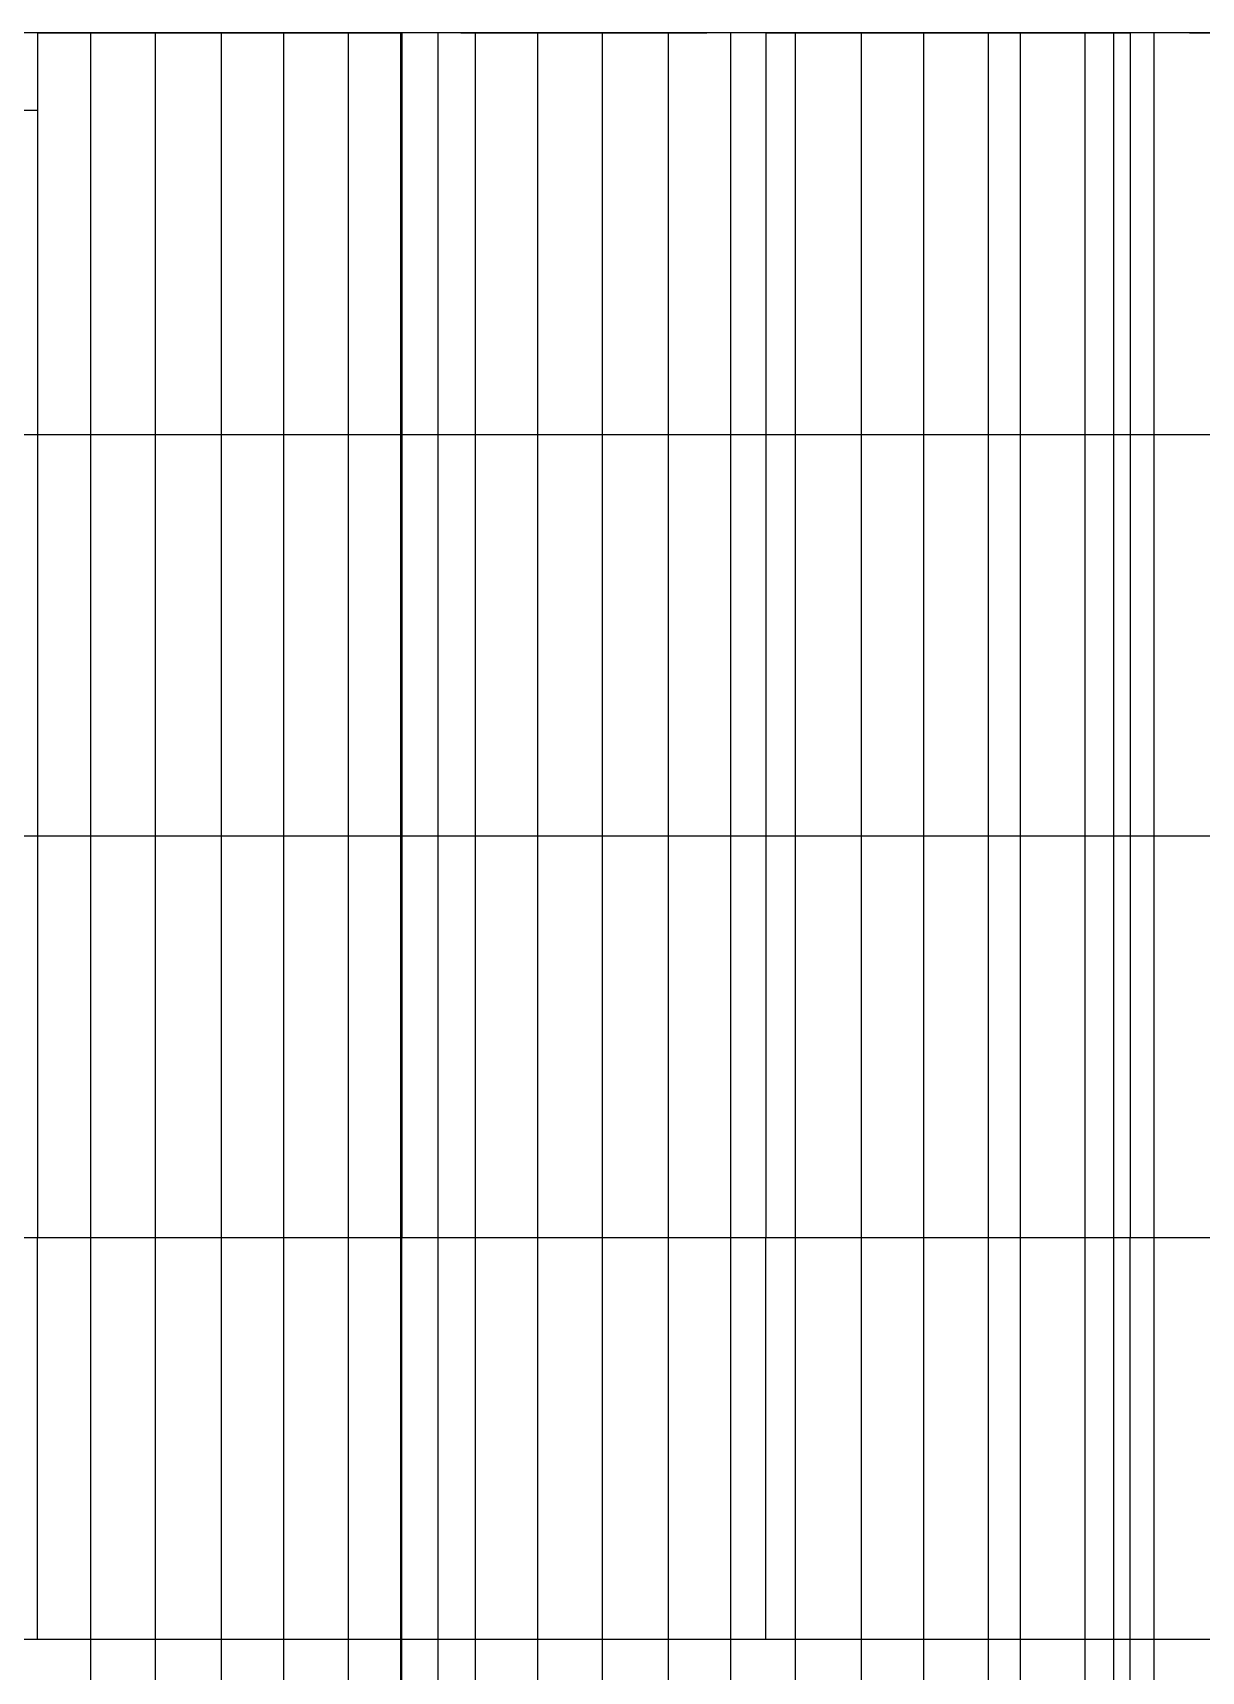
# Model space of a CAD drawing. Extents: x 0 to 304, y 106 to 158.
# Drawn here: x 75.67 to 94.44, y 131.28 to 157.6 of the extents above; entities that cross this region are included whole.
import ezdxf

# ---------------------------------------------------------------- set-up
doc = ezdxf.new("R2010")
doc.units = 0

msp = doc.modelspace()

# ---------------------------------------------------------------- linework, layer by layer
at = {"layer": 'main_merged'}
for p, q in [((82.55, 157.6, 4.8), (86.5, 157.6, 4.8)), ((82.55, 157.6, 9.6), (86.5, 157.6, 9.6)), ((82.55, 157.6, 14.4), (86.5, 157.6, 14.4)), ((94.25, 157.6, 4.8), (98.2, 157.6, 4.8)), ((94.25, 157.6, 9.6), (98.2, 157.6, 9.6)), ((94.25, 157.6, 14.4), (98.2, 157.6, 14.4)), ((76.65, 151.15, 4.8), (80.7, 151.15, 4.8)), ((76.65, 151.15, 9.6), (80.7, 151.15, 9.6)), ((76.65, 151.15, 14.4), (80.7, 151.15, 14.4)), ((88.35, 151.15, 4.8), (92.4, 151.15, 4.8)), ((88.35, 151.15, 9.6), (92.4, 151.15, 9.6)), ((88.35, 151.15, 14.4), (92.4, 151.15, 14.4)), ((76.65, 144.7, 4.8), (80.7, 144.7, 4.8)), ((76.65, 144.7, 9.6), (80.7, 144.7, 9.6)), ((76.65, 144.7, 14.4), (80.7, 144.7, 14.4)), ((88.35, 144.7, 4.8), (92.4, 144.7, 4.8)), ((88.35, 144.7, 9.6), (92.4, 144.7, 9.6)), ((88.35, 144.7, 14.4), (92.4, 144.7, 14.4)), ((76.65, 138.25, 4.8), (80.7, 138.25, 4.8)), ((76.65, 138.25, 9.6), (80.7, 138.25, 9.6)), ((76.65, 138.25, 14.4), (80.7, 138.25, 14.4)), ((88.35, 138.25, 4.8), (92.4, 138.25, 4.8)), ((88.35, 138.25, 9.6), (92.4, 138.25, 9.6)), ((88.35, 138.25, 14.4), (92.4, 138.25, 14.4)), ((76.65, 131.8, 4.8), (80.7, 131.8, 4.8)), ((76.65, 131.8, 9.6), (80.7, 131.8, 9.6)), ((76.65, 131.8, 14.4), (80.7, 131.8, 14.4)), ((88.35, 131.8, 4.8), (92.4, 131.8, 4.8)), ((88.35, 131.8, 9.6), (92.4, 131.8, 9.6)), ((88.35, 131.8, 14.4), (92.4, 131.8, 14.4))]:
    msp.add_line(p, q, dxfattribs=at)
at = {"layer": 'main_splited'}
for p, q in [((75.75, 157.6, 14.4), (81.6, 157.6, 14.4)), ((81.6, 157.6, 9.6), (75.75, 157.6, 9.6)), ((75.75, 157.6, 4.8), (81.6, 157.6, 4.8)), ((82.55, 157.6, 4.8), (81.6, 157.6, 4.8)), ((82.55, 157.6, 9.6), (81.6, 157.6, 9.6)), ((82.55, 157.6, 14.4), (81.6, 157.6, 14.4)), ((87.45, 157.6, 4.8), (86.5, 157.6, 4.8)), ((87.45, 157.6, 9.6), (86.5, 157.6, 9.6)), ((87.45, 157.6, 14.4), (86.5, 157.6, 14.4)), ((87.45, 157.6, 4.8), (93.3, 157.6, 4.8)), ((87.45, 157.6, 9.6), (93.3, 157.6, 9.6)), ((87.45, 157.6, 14.4), (93.3, 157.6, 14.4)), ((94.25, 157.6, 4.8), (93.3, 157.6, 4.8)), ((94.25, 157.6, 9.6), (93.3, 157.6, 9.6)), ((94.25, 157.6, 14.4), (93.3, 157.6, 14.4)), ((69.9, 156.359, 4.8), (75.75, 156.359, 4.8)), ((69.9, 156.359, 9.6), (75.75, 156.359, 9.6)), ((69.9, 156.359, 14.4), (75.75, 156.359, 14.4)), ((69.9, 151.15, 4.8), (75.75, 151.15, 4.8)), ((69.9, 151.15, 9.6), (75.75, 151.15, 9.6)), ((69.9, 151.15, 14.4), (75.75, 151.15, 14.4)), ((75.75, 151.15, 4.8), (76.65, 151.15, 4.8)), ((75.75, 151.15, 9.6), (76.65, 151.15, 9.6)), ((75.75, 151.15, 14.4), (76.65, 151.15, 14.4)), ((80.7, 151.15, 4.8), (81.6, 151.15, 4.8)), ((80.7, 151.15, 9.6), (81.6, 151.15, 9.6)), ((80.7, 151.15, 14.4), (81.6, 151.15, 14.4)), ((81.6, 151.15, 4.8), (87.45, 151.15, 4.8)), ((81.6, 151.15, 9.6), (87.45, 151.15, 9.6)), ((81.6, 151.15, 14.4), (87.45, 151.15, 14.4)), ((87.45, 151.15, 4.8), (88.35, 151.15, 4.8)), ((87.45, 151.15, 9.6), (88.35, 151.15, 9.6)), ((87.45, 151.15, 14.4), (88.35, 151.15, 14.4)), ((92.4, 151.15, 4.8), (93.3, 151.15, 4.8)), ((92.4, 151.15, 9.6), (93.3, 151.15, 9.6)), ((92.4, 151.15, 14.4), (93.3, 151.15, 14.4)), ((93.3, 151.15, 4.8), (99.15, 151.15, 4.8)), ((93.3, 151.15, 9.6), (99.15, 151.15, 9.6)), ((93.3, 151.15, 14.4), (99.15, 151.15, 14.4)), ((69.9, 144.7, 4.8), (75.75, 144.7, 4.8)), ((69.9, 144.7, 9.6), (75.75, 144.7, 9.6)), ((69.9, 144.7, 14.4), (75.75, 144.7, 14.4)), ((75.75, 144.7, 4.8), (76.65, 144.7, 4.8)), ((75.75, 144.7, 9.6), (76.65, 144.7, 9.6)), ((75.75, 144.7, 14.4), (76.65, 144.7, 14.4)), ((80.7, 144.7, 4.8), (81.6, 144.7, 4.8)), ((80.7, 144.7, 9.6), (81.6, 144.7, 9.6)), ((80.7, 144.7, 14.4), (81.6, 144.7, 14.4)), ((81.6, 144.7, 4.8), (87.45, 144.7, 4.8)), ((81.6, 144.7, 9.6), (87.45, 144.7, 9.6)), ((81.6, 144.7, 14.4), (87.45, 144.7, 14.4)), ((87.45, 144.7, 4.8), (88.35, 144.7, 4.8)), ((87.45, 144.7, 9.6), (88.35, 144.7, 9.6)), ((87.45, 144.7, 14.4), (88.35, 144.7, 14.4)), ((92.4, 144.7, 4.8), (93.3, 144.7, 4.8)), ((92.4, 144.7, 9.6), (93.3, 144.7, 9.6)), ((92.4, 144.7, 14.4), (93.3, 144.7, 14.4)), ((93.3, 144.7, 4.8), (99.15, 144.7, 4.8)), ((93.3, 144.7, 9.6), (99.15, 144.7, 9.6)), ((93.3, 144.7, 14.4), (99.15, 144.7, 14.4)), ((69.9, 138.25, 4.8), (75.75, 138.25, 4.8)), ((69.9, 138.25, 9.6), (75.75, 138.25, 9.6)), ((69.9, 138.25, 14.4), (75.75, 138.25, 14.4)), ((75.75, 138.25, 4.8), (76.65, 138.25, 4.8)), ((75.75, 138.25, 9.6), (76.65, 138.25, 9.6)), ((75.75, 138.25, 14.4), (76.65, 138.25, 14.4)), ((80.7, 138.25, 4.8), (81.6, 138.25, 4.8)), ((80.7, 138.25, 9.6), (81.6, 138.25, 9.6)), ((80.7, 138.25, 14.4), (81.6, 138.25, 14.4)), ((81.6, 138.25, 4.8), (87.45, 138.25, 4.8)), ((81.6, 138.25, 9.6), (87.45, 138.25, 9.6)), ((81.6, 138.25, 14.4), (87.45, 138.25, 14.4)), ((87.45, 138.25, 4.8), (88.35, 138.25, 4.8)), ((87.45, 138.25, 9.6), (88.35, 138.25, 9.6)), ((87.45, 138.25, 14.4), (88.35, 138.25, 14.4)), ((92.4, 138.25, 4.8), (93.3, 138.25, 4.8)), ((92.4, 138.25, 9.6), (93.3, 138.25, 9.6)), ((92.4, 138.25, 14.4), (93.3, 138.25, 14.4)), ((93.3, 138.25, 4.8), (99.15, 138.25, 4.8)), ((93.3, 138.25, 9.6), (99.15, 138.25, 9.6)), ((93.3, 138.25, 14.4), (99.15, 138.25, 14.4)), ((69.9, 131.8, 4.8), (75.75, 131.8, 4.8)), ((69.9, 131.8, 9.6), (75.75, 131.8, 9.6)), ((69.9, 131.8, 14.4), (75.75, 131.8, 14.4)), ((75.75, 131.8, 4.8), (76.65, 131.8, 4.8)), ((75.75, 131.8, 9.6), (76.65, 131.8, 9.6)), ((75.75, 131.8, 14.4), (76.65, 131.8, 14.4)), ((80.7, 131.8, 4.8), (81.6, 131.8, 4.8)), ((80.7, 131.8, 9.6), (81.6, 131.8, 9.6)), ((80.7, 131.8, 14.4), (81.6, 131.8, 14.4)), ((81.6, 131.8, 4.8), (87.45, 131.8, 4.8)), ((81.6, 131.8, 9.6), (87.45, 131.8, 9.6)), ((81.6, 131.8, 14.4), (87.45, 131.8, 14.4)), ((87.45, 131.8, 4.8), (88.35, 131.8, 4.8)), ((87.45, 131.8, 9.6), (88.35, 131.8, 9.6)), ((87.45, 131.8, 14.4), (88.35, 131.8, 14.4)), ((92.4, 131.8, 4.8), (93.3, 131.8, 4.8)), ((92.4, 131.8, 9.6), (93.3, 131.8, 9.6)), ((92.4, 131.8, 14.4), (93.3, 131.8, 14.4)), ((93.3, 131.8, 4.8), (99.15, 131.8, 4.8)), ((93.3, 131.8, 9.6), (99.15, 131.8, 9.6)), ((93.3, 131.8, 14.4), (99.15, 131.8, 14.4))]:
    msp.add_line(p, q, dxfattribs=at)
at = {"layer": 'RRO 200x300x6'}
for p, q in [((75.75, 157.6), (75.75, 157.6, 4.8)), ((75.75, 157.6, 4.8), (75.75, 157.6, 9.6)), ((75.75, 157.6, 9.6), (75.75, 157.6, 14.4)), ((81.6, 157.6), (81.6, 157.6, 4.8)), ((81.6, 157.6, 4.8), (81.6, 157.6, 9.6)), ((81.6, 157.6, 9.6), (81.6, 157.6, 14.4)), ((87.45, 157.6), (87.45, 157.6, 4.8)), ((87.45, 157.6, 4.8), (87.45, 157.6, 9.6)), ((87.45, 157.6, 9.6), (87.45, 157.6, 14.4)), ((93.3, 157.6), (93.3, 157.6, 4.8)), ((93.3, 157.6, 4.8), (93.3, 157.6, 9.6)), ((93.3, 157.6, 9.6), (93.3, 157.6, 14.4)), ((75.75, 156.359), (75.75, 156.359, 4.8)), ((75.75, 156.359, 4.8), (75.75, 156.359, 9.6)), ((75.75, 156.359, 9.6), (75.75, 156.359, 14.4)), ((75.75, 151.15), (75.75, 151.15, 4.8)), ((75.75, 151.15, 4.8), (75.75, 151.15, 9.6)), ((75.75, 151.15, 9.6), (75.75, 151.15, 14.4)), ((81.6, 151.15), (81.6, 151.15, 4.8)), ((81.6, 151.15, 4.8), (81.6, 151.15, 9.6)), ((81.6, 151.15, 9.6), (81.6, 151.15, 14.4)), ((87.45, 151.15), (87.45, 151.15, 4.8)), ((87.45, 151.15, 4.8), (87.45, 151.15, 9.6)), ((87.45, 151.15, 9.6), (87.45, 151.15, 14.4)), ((93.3, 151.15), (93.3, 151.15, 4.8)), ((93.3, 151.15, 4.8), (93.3, 151.15, 9.6)), ((93.3, 151.15, 9.6), (93.3, 151.15, 14.4)), ((75.75, 144.7), (75.75, 144.7, 4.8)), ((75.75, 144.7, 4.8), (75.75, 144.7, 9.6)), ((75.75, 144.7, 9.6), (75.75, 144.7, 14.4)), ((81.6, 144.7), (81.6, 144.7, 4.8)), ((81.6, 144.7, 4.8), (81.6, 144.7, 9.6)), ((81.6, 144.7, 9.6), (81.6, 144.7, 14.4)), ((87.45, 144.7), (87.45, 144.7, 4.8)), ((87.45, 144.7, 4.8), (87.45, 144.7, 9.6)), ((87.45, 144.7, 9.6), (87.45, 144.7, 14.4)), ((93.3, 144.7), (93.3, 144.7, 4.8)), ((93.3, 144.7, 4.8), (93.3, 144.7, 9.6)), ((93.3, 144.7, 9.6), (93.3, 144.7, 14.4)), ((75.75, 138.25), (75.75, 138.25, 4.8)), ((75.75, 138.25, 4.8), (75.75, 138.25, 9.6)), ((75.75, 138.25, 9.6), (75.75, 138.25, 14.4)), ((81.6, 138.25), (81.6, 138.25, 4.8)), ((81.6, 138.25, 4.8), (81.6, 138.25, 9.6)), ((81.6, 138.25, 9.6), (81.6, 138.25, 14.4)), ((87.45, 138.25), (87.45, 138.25, 4.8)), ((87.45, 138.25, 4.8), (87.45, 138.25, 9.6)), ((87.45, 138.25, 9.6), (87.45, 138.25, 14.4)), ((93.3, 138.25), (93.3, 138.25, 4.8)), ((93.3, 138.25, 4.8), (93.3, 138.25, 9.6)), ((93.3, 138.25, 9.6), (93.3, 138.25, 14.4)), ((75.75, 131.8), (75.75, 131.8, 4.8)), ((75.75, 131.8, 4.8), (75.75, 131.8, 9.6)), ((75.75, 131.8, 9.6), (75.75, 131.8, 14.4)), ((81.6, 131.8), (81.6, 131.8, 4.8)), ((81.6, 131.8, 4.8), (81.6, 131.8, 9.6)), ((81.6, 131.8, 9.6), (81.6, 131.8, 14.4)), ((87.45, 131.8), (87.45, 131.8, 4.8)), ((87.45, 131.8, 4.8), (87.45, 131.8, 9.6)), ((87.45, 131.8, 9.6), (87.45, 131.8, 14.4)), ((93.3, 131.8), (93.3, 131.8, 4.8)), ((93.3, 131.8, 4.8), (93.3, 131.8, 9.6)), ((93.3, 131.8, 9.6), (93.3, 131.8, 14.4))]:
    msp.add_line(p, q, dxfattribs=at)
at = {"layer": 'secondary'}
for p, q in [((76.6, 157.6, 4.8), (76.6, 151.15, 4.8)), ((76.6, 157.6, 9.6), (76.6, 151.15, 9.6)), ((76.6, 157.6, 14.4), (76.6, 151.15, 14.4)), ((77.64, 157.6, 4.8), (77.64, 151.15, 4.8)), ((77.64, 157.6, 9.6), (77.64, 151.15, 9.6)), ((77.64, 157.6, 14.4), (77.64, 151.15, 14.4)), ((78.7, 157.6, 4.8), (78.7, 151.15, 4.8)), ((78.7, 157.6, 9.6), (78.7, 151.15, 9.6)), ((78.7, 157.6, 14.4), (78.7, 151.15, 14.4)), ((79.7, 157.6, 4.8), (79.7, 151.15, 4.8)), ((79.7, 157.6, 9.6), (79.7, 151.15, 9.6)), ((79.7, 157.6, 14.4), (79.7, 151.15, 14.4)), ((80.74, 157.6, 4.8), (80.74, 151.15, 4.8)), ((80.74, 157.6, 9.6), (80.74, 151.15, 9.6)), ((80.74, 157.6, 14.4), (80.74, 151.15, 14.4)), ((81.58, 157.6, 4.8), (81.58, 151.15, 4.8)), ((81.58, 157.6, 9.6), (81.58, 151.15, 9.6)), ((81.58, 157.6, 14.4), (81.58, 151.15, 14.4)), ((82.18, 157.6, 4.8), (82.18, 151.15, 4.8)), ((82.18, 157.6, 9.6), (82.18, 151.15, 9.6)), ((82.18, 157.6, 14.4), (82.18, 151.15, 14.4)), ((82.78, 157.6, 4.8), (82.78, 151.15, 4.8)), ((82.78, 157.6, 9.6), (82.78, 151.15, 9.6)), ((82.78, 157.6, 14.4), (82.78, 151.15, 14.4)), ((83.78, 157.6, 4.8), (83.78, 151.15, 4.8)), ((83.78, 157.6, 9.6), (83.78, 151.15, 9.6)), ((83.78, 157.6, 14.4), (83.78, 151.15, 14.4)), ((84.82, 157.6, 4.8), (84.82, 151.15, 4.8)), ((84.82, 157.6, 9.6), (84.82, 151.15, 9.6)), ((84.82, 157.6, 14.4), (84.82, 151.15, 14.4)), ((85.88, 157.6, 4.8), (85.88, 151.15, 4.8)), ((85.88, 157.6, 9.6), (85.88, 151.15, 9.6)), ((85.88, 157.6, 14.4), (85.88, 151.15, 14.4)), ((86.88, 157.6, 4.8), (86.88, 151.15, 4.8)), ((86.88, 157.6, 9.6), (86.88, 151.15, 9.6)), ((86.88, 157.6, 14.4), (86.88, 151.15, 14.4)), ((87.92, 157.6, 4.8), (87.92, 151.15, 4.8)), ((87.92, 157.6, 9.6), (87.92, 151.15, 9.6)), ((87.92, 157.6, 14.4), (87.92, 151.15, 14.4)), ((88.98, 157.6, 4.8), (88.98, 151.15, 4.8)), ((88.98, 157.6, 9.6), (88.98, 151.15, 9.6)), ((88.98, 157.6, 14.4), (88.98, 151.15, 14.4)), ((89.98, 157.6, 4.8), (89.98, 151.15, 4.8)), ((89.98, 157.6, 9.6), (89.98, 151.15, 9.6)), ((89.98, 157.6, 14.4), (89.98, 151.15, 14.4)), ((91.02, 157.6, 4.8), (91.02, 151.15, 4.8)), ((91.02, 157.6, 9.6), (91.02, 151.15, 9.6)), ((91.02, 157.6, 14.4), (91.02, 151.15, 14.4)), ((91.53, 157.6, 4.8), (91.53, 151.15, 4.8)), ((91.53, 157.6, 9.6), (91.53, 151.15, 9.6)), ((91.53, 157.6, 14.4), (91.53, 151.15, 14.4)), ((92.57, 157.6, 4.8), (92.57, 151.15, 4.8)), ((92.57, 157.6, 9.6), (92.57, 151.15, 9.6)), ((92.57, 157.6, 14.4), (92.57, 151.15, 14.4)), ((93.03, 157.6, 4.8), (93.03, 151.15, 4.8)), ((93.03, 157.6, 9.6), (93.03, 151.15, 9.6)), ((93.03, 157.6, 14.4), (93.03, 151.15, 14.4)), ((93.68, 157.6, 4.8), (93.68, 151.15, 4.8)), ((93.68, 157.6, 9.6), (93.68, 151.15, 9.6)), ((93.68, 157.6, 14.4), (93.68, 151.15, 14.4)), ((76.6, 151.15, 4.8), (76.6, 144.7, 4.8)), ((76.6, 151.15, 9.6), (76.6, 144.7, 9.6)), ((76.6, 151.15, 14.4), (76.6, 144.7, 14.4)), ((77.64, 151.15, 4.8), (77.64, 144.7, 4.8)), ((77.64, 151.15, 9.6), (77.64, 144.7, 9.6)), ((77.64, 151.15, 14.4), (77.64, 144.7, 14.4)), ((78.7, 151.15, 4.8), (78.7, 144.7, 4.8)), ((78.7, 151.15, 9.6), (78.7, 144.7, 9.6)), ((78.7, 151.15, 14.4), (78.7, 144.7, 14.4)), ((79.7, 151.15, 4.8), (79.7, 144.7, 4.8)), ((79.7, 151.15, 9.6), (79.7, 144.7, 9.6)), ((79.7, 151.15, 14.4), (79.7, 144.7, 14.4)), ((80.74, 151.15, 4.8), (80.74, 144.7, 4.8)), ((80.74, 151.15, 9.6), (80.74, 144.7, 9.6)), ((80.74, 151.15, 14.4), (80.74, 144.7, 14.4)), ((81.58, 151.15, 4.8), (81.58, 144.7, 4.8)), ((81.58, 151.15, 9.6), (81.58, 144.7, 9.6)), ((81.58, 151.15, 14.4), (81.58, 144.7, 14.4)), ((82.18, 151.15, 4.8), (82.18, 144.7, 4.8)), ((82.18, 151.15, 9.6), (82.18, 144.7, 9.6)), ((82.18, 151.15, 14.4), (82.18, 144.7, 14.4)), ((82.78, 151.15, 4.8), (82.78, 144.7, 4.8)), ((82.78, 151.15, 9.6), (82.78, 144.7, 9.6)), ((82.78, 151.15, 14.4), (82.78, 144.7, 14.4)), ((83.78, 151.15, 4.8), (83.78, 144.7, 4.8)), ((83.78, 151.15, 9.6), (83.78, 144.7, 9.6)), ((83.78, 151.15, 14.4), (83.78, 144.7, 14.4)), ((84.82, 151.15, 4.8), (84.82, 144.7, 4.8)), ((84.82, 151.15, 9.6), (84.82, 144.7, 9.6)), ((84.82, 151.15, 14.4), (84.82, 144.7, 14.4)), ((85.88, 151.15, 4.8), (85.88, 144.7, 4.8)), ((85.88, 151.15, 9.6), (85.88, 144.7, 9.6)), ((85.88, 151.15, 14.4), (85.88, 144.7, 14.4)), ((86.88, 151.15, 4.8), (86.88, 144.7, 4.8)), ((86.88, 151.15, 9.6), (86.88, 144.7, 9.6)), ((86.88, 151.15, 14.4), (86.88, 144.7, 14.4)), ((87.92, 151.15, 4.8), (87.92, 144.7, 4.8)), ((87.92, 151.15, 9.6), (87.92, 144.7, 9.6)), ((87.92, 151.15, 14.4), (87.92, 144.7, 14.4)), ((88.98, 151.15, 4.8), (88.98, 144.7, 4.8)), ((88.98, 151.15, 9.6), (88.98, 144.7, 9.6)), ((88.98, 151.15, 14.4), (88.98, 144.7, 14.4)), ((89.98, 151.15, 4.8), (89.98, 144.7, 4.8)), ((89.98, 151.15, 9.6), (89.98, 144.7, 9.6)), ((89.98, 151.15, 14.4), (89.98, 144.7, 14.4)), ((91.02, 151.15, 4.8), (91.02, 144.7, 4.8)), ((91.02, 151.15, 9.6), (91.02, 144.7, 9.6)), ((91.02, 151.15, 14.4), (91.02, 144.7, 14.4)), ((91.53, 151.15, 4.8), (91.53, 144.7, 4.8)), ((91.53, 151.15, 9.6), (91.53, 144.7, 9.6)), ((91.53, 151.15, 14.4), (91.53, 144.7, 14.4)), ((92.57, 151.15, 4.8), (92.57, 144.7, 4.8)), ((92.57, 151.15, 9.6), (92.57, 144.7, 9.6)), ((92.57, 151.15, 14.4), (92.57, 144.7, 14.4)), ((93.03, 151.15, 4.8), (93.03, 144.7, 4.8)), ((93.03, 151.15, 9.6), (93.03, 144.7, 9.6)), ((93.03, 151.15, 14.4), (93.03, 144.7, 14.4)), ((93.68, 151.15, 4.8), (93.68, 144.7, 4.8)), ((93.68, 151.15, 9.6), (93.68, 144.7, 9.6)), ((93.68, 151.15, 14.4), (93.68, 144.7, 14.4)), ((76.6, 144.7, 4.8), (76.6, 138.25, 4.8)), ((76.6, 144.7, 9.6), (76.6, 138.25, 9.6)), ((76.6, 144.7, 14.4), (76.6, 138.25, 14.4)), ((77.64, 144.7, 4.8), (77.64, 138.25, 4.8)), ((77.64, 144.7, 9.6), (77.64, 138.25, 9.6)), ((77.64, 144.7, 14.4), (77.64, 138.25, 14.4)), ((78.7, 144.7, 4.8), (78.7, 138.25, 4.8)), ((78.7, 144.7, 9.6), (78.7, 138.25, 9.6)), ((78.7, 144.7, 14.4), (78.7, 138.25, 14.4)), ((79.7, 144.7, 4.8), (79.7, 138.25, 4.8)), ((79.7, 144.7, 9.6), (79.7, 138.25, 9.6)), ((79.7, 144.7, 14.4), (79.7, 138.25, 14.4)), ((80.74, 144.7, 4.8), (80.74, 138.25, 4.8)), ((80.74, 144.7, 9.6), (80.74, 138.25, 9.6)), ((80.74, 144.7, 14.4), (80.74, 138.25, 14.4)), ((81.58, 144.7, 4.8), (81.58, 138.25, 4.8)), ((81.58, 144.7, 9.6), (81.58, 138.25, 9.6)), ((81.58, 144.7, 14.4), (81.58, 138.25, 14.4)), ((82.18, 144.7, 4.8), (82.18, 138.25, 4.8)), ((82.18, 144.7, 9.6), (82.18, 138.25, 9.6)), ((82.18, 144.7, 14.4), (82.18, 138.25, 14.4)), ((82.78, 144.7, 4.8), (82.78, 138.25, 4.8)), ((82.78, 144.7, 9.6), (82.78, 138.25, 9.6)), ((82.78, 144.7, 14.4), (82.78, 138.25, 14.4)), ((83.78, 144.7, 4.8), (83.78, 138.25, 4.8)), ((83.78, 144.7, 9.6), (83.78, 138.25, 9.6)), ((83.78, 144.7, 14.4), (83.78, 138.25, 14.4)), ((84.82, 144.7, 4.8), (84.82, 138.25, 4.8)), ((84.82, 144.7, 9.6), (84.82, 138.25, 9.6)), ((84.82, 144.7, 14.4), (84.82, 138.25, 14.4)), ((85.88, 144.7, 4.8), (85.88, 138.25, 4.8)), ((85.88, 144.7, 9.6), (85.88, 138.25, 9.6)), ((85.88, 144.7, 14.4), (85.88, 138.25, 14.4)), ((86.88, 144.7, 4.8), (86.88, 138.25, 4.8)), ((86.88, 144.7, 9.6), (86.88, 138.25, 9.6)), ((86.88, 144.7, 14.4), (86.88, 138.25, 14.4)), ((87.92, 144.7, 4.8), (87.92, 138.25, 4.8)), ((87.92, 144.7, 9.6), (87.92, 138.25, 9.6)), ((87.92, 144.7, 14.4), (87.92, 138.25, 14.4)), ((88.98, 144.7, 4.8), (88.98, 138.25, 4.8)), ((88.98, 144.7, 9.6), (88.98, 138.25, 9.6)), ((88.98, 144.7, 14.4), (88.98, 138.25, 14.4)), ((89.98, 144.7, 4.8), (89.98, 138.25, 4.8)), ((89.98, 144.7, 9.6), (89.98, 138.25, 9.6)), ((89.98, 144.7, 14.4), (89.98, 138.25, 14.4)), ((91.02, 144.7, 4.8), (91.02, 138.25, 4.8)), ((91.02, 144.7, 9.6), (91.02, 138.25, 9.6)), ((91.02, 144.7, 14.4), (91.02, 138.25, 14.4)), ((91.53, 144.7, 4.8), (91.53, 138.25, 4.8)), ((91.53, 144.7, 9.6), (91.53, 138.25, 9.6)), ((91.53, 144.7, 14.4), (91.53, 138.25, 14.4)), ((92.57, 144.7, 4.8), (92.57, 138.25, 4.8)), ((92.57, 144.7, 9.6), (92.57, 138.25, 9.6)), ((92.57, 144.7, 14.4), (92.57, 138.25, 14.4)), ((93.03, 144.7, 4.8), (93.03, 138.25, 4.8)), ((93.03, 144.7, 9.6), (93.03, 138.25, 9.6)), ((93.03, 144.7, 14.4), (93.03, 138.25, 14.4)), ((93.68, 144.7, 4.8), (93.68, 138.25, 4.8)), ((93.68, 144.7, 9.6), (93.68, 138.25, 9.6)), ((93.68, 144.7, 14.4), (93.68, 138.25, 14.4)), ((76.6, 138.25, 4.8), (76.6, 131.8, 4.8)), ((76.6, 138.25, 9.6), (76.6, 131.8, 9.6)), ((76.6, 138.25, 14.4), (76.6, 131.8, 14.4)), ((77.64, 138.25, 4.8), (77.64, 131.8, 4.8)), ((77.64, 138.25, 9.6), (77.64, 131.8, 9.6)), ((77.64, 138.25, 14.4), (77.64, 131.8, 14.4)), ((78.7, 138.25, 4.8), (78.7, 131.8, 4.8)), ((78.7, 138.25, 9.6), (78.7, 131.8, 9.6)), ((78.7, 138.25, 14.4), (78.7, 131.8, 14.4)), ((79.7, 138.25, 4.8), (79.7, 131.8, 4.8)), ((79.7, 138.25, 9.6), (79.7, 131.8, 9.6)), ((79.7, 138.25, 14.4), (79.7, 131.8, 14.4)), ((80.74, 138.25, 4.8), (80.74, 131.8, 4.8)), ((80.74, 138.25, 9.6), (80.74, 131.8, 9.6)), ((80.74, 138.25, 14.4), (80.74, 131.8, 14.4)), ((81.58, 138.25, 4.8), (81.58, 131.8, 4.8)), ((81.58, 138.25, 9.6), (81.58, 131.8, 9.6)), ((81.58, 138.25, 14.4), (81.58, 131.8, 14.4)), ((82.18, 138.25, 4.8), (82.18, 131.8, 4.8)), ((82.18, 138.25, 9.6), (82.18, 131.8, 9.6)), ((82.18, 138.25, 14.4), (82.18, 131.8, 14.4)), ((82.78, 138.25, 4.8), (82.78, 131.8, 4.8)), ((82.78, 138.25, 9.6), (82.78, 131.8, 9.6)), ((82.78, 138.25, 14.4), (82.78, 131.8, 14.4)), ((83.78, 138.25, 4.8), (83.78, 131.8, 4.8)), ((83.78, 138.25, 9.6), (83.78, 131.8, 9.6)), ((83.78, 138.25, 14.4), (83.78, 131.8, 14.4)), ((84.82, 138.25, 4.8), (84.82, 131.8, 4.8)), ((84.82, 138.25, 9.6), (84.82, 131.8, 9.6)), ((84.82, 138.25, 14.4), (84.82, 131.8, 14.4)), ((85.88, 138.25, 4.8), (85.88, 131.8, 4.8)), ((85.88, 138.25, 9.6), (85.88, 131.8, 9.6)), ((85.88, 138.25, 14.4), (85.88, 131.8, 14.4)), ((86.88, 138.25, 4.8), (86.88, 131.8, 4.8)), ((86.88, 138.25, 9.6), (86.88, 131.8, 9.6)), ((86.88, 138.25, 14.4), (86.88, 131.8, 14.4)), ((87.92, 138.25, 4.8), (87.92, 131.8, 4.8)), ((87.92, 138.25, 9.6), (87.92, 131.8, 9.6)), ((87.92, 138.25, 14.4), (87.92, 131.8, 14.4)), ((88.98, 138.25, 4.8), (88.98, 131.8, 4.8)), ((88.98, 138.25, 9.6), (88.98, 131.8, 9.6)), ((88.98, 138.25, 14.4), (88.98, 131.8, 14.4)), ((89.98, 138.25, 4.8), (89.98, 131.8, 4.8)), ((89.98, 138.25, 9.6), (89.98, 131.8, 9.6)), ((89.98, 138.25, 14.4), (89.98, 131.8, 14.4)), ((91.02, 138.25, 4.8), (91.02, 131.8, 4.8)), ((91.02, 138.25, 9.6), (91.02, 131.8, 9.6)), ((91.02, 138.25, 14.4), (91.02, 131.8, 14.4)), ((91.53, 138.25, 4.8), (91.53, 131.8, 4.8)), ((91.53, 138.25, 9.6), (91.53, 131.8, 9.6)), ((91.53, 138.25, 14.4), (91.53, 131.8, 14.4)), ((92.57, 138.25, 4.8), (92.57, 131.8, 4.8)), ((92.57, 138.25, 9.6), (92.57, 131.8, 9.6)), ((92.57, 138.25, 14.4), (92.57, 131.8, 14.4)), ((93.03, 138.25, 4.8), (93.03, 131.8, 4.8)), ((93.03, 138.25, 9.6), (93.03, 131.8, 9.6)), ((93.03, 138.25, 14.4), (93.03, 131.8, 14.4)), ((93.68, 138.25, 4.8), (93.68, 131.8, 4.8)), ((93.68, 138.25, 9.6), (93.68, 131.8, 9.6)), ((93.68, 138.25, 14.4), (93.68, 131.8, 14.4)), ((76.6, 131.8, 4.8), (76.6, 125.35, 4.8)), ((76.6, 131.8, 9.6), (76.6, 125.35, 9.6)), ((76.6, 131.8, 14.4), (76.6, 125.35, 14.4)), ((77.64, 131.8, 4.8), (77.64, 125.35, 4.8)), ((77.64, 131.8, 9.6), (77.64, 125.35, 9.6)), ((77.64, 131.8, 14.4), (77.64, 125.35, 14.4)), ((78.7, 131.8, 4.8), (78.7, 125.35, 4.8)), ((78.7, 131.8, 9.6), (78.7, 125.35, 9.6)), ((78.7, 131.8, 14.4), (78.7, 125.35, 14.4)), ((79.7, 131.8, 4.8), (79.7, 125.35, 4.8)), ((79.7, 131.8, 9.6), (79.7, 125.35, 9.6)), ((79.7, 131.8, 14.4), (79.7, 125.35, 14.4)), ((80.74, 131.8, 4.8), (80.74, 125.35, 4.8)), ((80.74, 131.8, 9.6), (80.74, 125.35, 9.6)), ((80.74, 131.8, 14.4), (80.74, 125.35, 14.4)), ((81.58, 131.8, 4.8), (81.58, 125.35, 4.8)), ((81.58, 131.8, 9.6), (81.58, 125.35, 9.6)), ((81.58, 131.8, 14.4), (81.58, 125.35, 14.4)), ((82.18, 131.8, 4.8), (82.18, 125.35, 4.8)), ((82.18, 131.8, 9.6), (82.18, 125.35, 9.6)), ((82.18, 131.8, 14.4), (82.18, 125.35, 14.4)), ((82.78, 131.8, 4.8), (82.78, 125.35, 4.8)), ((82.78, 131.8, 9.6), (82.78, 125.35, 9.6)), ((82.78, 131.8, 14.4), (82.78, 125.35, 14.4)), ((83.78, 131.8, 4.8), (83.78, 125.35, 4.8)), ((83.78, 131.8, 9.6), (83.78, 125.35, 9.6)), ((83.78, 131.8, 14.4), (83.78, 125.35, 14.4)), ((84.82, 131.8, 4.8), (84.82, 125.35, 4.8)), ((84.82, 131.8, 9.6), (84.82, 125.35, 9.6)), ((84.82, 131.8, 14.4), (84.82, 125.35, 14.4)), ((85.88, 131.8, 4.8), (85.88, 125.35, 4.8)), ((85.88, 131.8, 9.6), (85.88, 125.35, 9.6)), ((85.88, 131.8, 14.4), (85.88, 125.35, 14.4)), ((86.88, 131.8, 4.8), (86.88, 125.35, 4.8)), ((86.88, 131.8, 9.6), (86.88, 125.35, 9.6)), ((86.88, 131.8, 14.4), (86.88, 125.35, 14.4)), ((87.92, 131.8, 4.8), (87.92, 125.35, 4.8)), ((87.92, 131.8, 9.6), (87.92, 125.35, 9.6)), ((87.92, 131.8, 14.4), (87.92, 125.35, 14.4)), ((88.98, 131.8, 4.8), (88.98, 125.35, 4.8)), ((88.98, 131.8, 9.6), (88.98, 125.35, 9.6)), ((88.98, 131.8, 14.4), (88.98, 125.35, 14.4)), ((89.98, 131.8, 4.8), (89.98, 125.35, 4.8)), ((89.98, 131.8, 9.6), (89.98, 125.35, 9.6)), ((89.98, 131.8, 14.4), (89.98, 125.35, 14.4)), ((91.02, 131.8, 4.8), (91.02, 125.35, 4.8)), ((91.02, 131.8, 9.6), (91.02, 125.35, 9.6)), ((91.02, 131.8, 14.4), (91.02, 125.35, 14.4)), ((91.53, 131.8, 4.8), (91.53, 125.35, 4.8)), ((91.53, 131.8, 9.6), (91.53, 125.35, 9.6)), ((91.53, 131.8, 14.4), (91.53, 125.35, 14.4)), ((92.57, 131.8, 4.8), (92.57, 125.35, 4.8)), ((92.57, 131.8, 9.6), (92.57, 125.35, 9.6)), ((92.57, 131.8, 14.4), (92.57, 125.35, 14.4)), ((93.03, 131.8, 4.8), (93.03, 125.35, 4.8)), ((93.03, 131.8, 9.6), (93.03, 125.35, 9.6)), ((93.03, 131.8, 14.4), (93.03, 125.35, 14.4)), ((93.68, 131.8, 4.8), (93.68, 125.35, 4.8)), ((93.68, 131.8, 9.6), (93.68, 125.35, 9.6)), ((93.68, 131.8, 14.4), (93.68, 125.35, 14.4))]:
    msp.add_line(p, q, dxfattribs=at)
at = {"layer": 'shell'}
for points in [[(0.15, 106, 4.8), (303.525, 106, 4.8), (303.525, 157.6, 4.8), (0.15, 157.6, 4.8)], [(0.15, 106, 9.6), (303.525, 106, 9.6), (303.525, 157.6, 9.6), (0.15, 157.6, 9.6)], [(0.15, 106, 14.4), (303.525, 106, 14.4), (303.525, 157.6, 14.4), (0.15, 157.6, 14.4)]]:
    msp.add_3dface(points, dxfattribs=at)
at = {"layer": 'stabilization'}
for p, q in [((75.75, 157.6, 4.8), (75.75, 156.359, 4.8)), ((75.75, 157.6, 9.6), (75.75, 156.359, 9.6)), ((75.75, 157.6, 14.4), (75.75, 156.359, 14.4)), ((81.6, 157.6, 4.8), (81.6, 151.15, 4.8)), ((81.6, 157.6, 9.6), (81.6, 151.15, 9.6)), ((81.6, 157.6, 14.4), (81.6, 151.15, 14.4)), ((87.45, 157.6, 4.8), (87.45, 151.15, 4.8)), ((87.45, 157.6, 9.6), (87.45, 151.15, 9.6)), ((87.45, 157.6, 14.4), (87.45, 151.15, 14.4)), ((93.3, 157.6, 4.8), (93.3, 151.15, 4.8)), ((93.3, 157.6, 9.6), (93.3, 151.15, 9.6)), ((93.3, 157.6, 14.4), (93.3, 151.15, 14.4)), ((75.75, 156.359, 4.8), (75.75, 151.15, 4.8)), ((75.75, 156.359, 9.6), (75.75, 151.15, 9.6)), ((75.75, 156.359, 14.4), (75.75, 151.15, 14.4)), ((75.75, 151.15, 4.8), (75.75, 144.7, 4.8)), ((75.75, 151.15, 9.6), (75.75, 144.7, 9.6)), ((75.75, 151.15, 14.4), (75.75, 144.7, 14.4)), ((81.6, 151.15, 4.8), (81.6, 144.7, 4.8)), ((81.6, 151.15, 9.6), (81.6, 144.7, 9.6)), ((81.6, 151.15, 14.4), (81.6, 144.7, 14.4)), ((87.45, 151.15, 4.8), (87.45, 144.7, 4.8)), ((87.45, 151.15, 9.6), (87.45, 144.7, 9.6)), ((87.45, 151.15, 14.4), (87.45, 144.7, 14.4)), ((93.3, 151.15, 4.8), (93.3, 144.7, 4.8)), ((93.3, 151.15, 9.6), (93.3, 144.7, 9.6)), ((93.3, 151.15, 14.4), (93.3, 144.7, 14.4)), ((75.75, 144.7, 4.8), (75.75, 138.25, 4.8)), ((75.75, 144.7, 9.6), (75.75, 138.25, 9.6)), ((75.75, 144.7, 14.4), (75.75, 138.25, 14.4)), ((81.6, 144.7, 4.8), (81.6, 138.25, 4.8)), ((81.6, 144.7, 9.6), (81.6, 138.25, 9.6)), ((81.6, 144.7, 14.4), (81.6, 138.25, 14.4)), ((87.45, 144.7, 4.8), (87.45, 138.25, 4.8)), ((87.45, 144.7, 9.6), (87.45, 138.25, 9.6)), ((87.45, 144.7, 14.4), (87.45, 138.25, 14.4)), ((93.3, 144.7, 4.8), (93.3, 138.25, 4.8)), ((93.3, 144.7, 9.6), (93.3, 138.25, 9.6)), ((93.3, 144.7, 14.4), (93.3, 138.25, 14.4)), ((75.75, 131.8, 4.8), (75.75, 138.25, 4.8)), ((75.75, 131.8, 9.6), (75.75, 138.25, 9.6)), ((75.75, 131.8, 14.4), (75.75, 138.25, 14.4)), ((87.45, 131.8, 4.8), (87.45, 138.25, 4.8)), ((87.45, 131.8, 9.6), (87.45, 138.25, 9.6)), ((87.45, 131.8, 14.4), (87.45, 138.25, 14.4)), ((81.6, 125.35, 4.8), (81.6, 131.8, 4.8)), ((81.6, 125.35, 9.6), (81.6, 131.8, 9.6)), ((81.6, 125.35, 14.4), (81.6, 131.8, 14.4)), ((93.3, 125.35, 4.8), (93.3, 131.8, 4.8)), ((93.3, 125.35, 9.6), (93.3, 131.8, 9.6)), ((93.3, 125.35, 14.4), (93.3, 131.8, 14.4))]:
    msp.add_line(p, q, dxfattribs=at)
at = {"layer": 'stabilization_double'}
for p, q in [((81.6, 131.8, 4.8), (81.6, 138.25, 4.8)), ((81.6, 131.8, 9.6), (81.6, 138.25, 9.6)), ((81.6, 131.8, 14.4), (81.6, 138.25, 14.4)), ((93.3, 131.8, 4.8), (93.3, 138.25, 4.8)), ((93.3, 131.8, 9.6), (93.3, 138.25, 9.6)), ((93.3, 131.8, 14.4), (93.3, 138.25, 14.4))]:
    msp.add_line(p, q, dxfattribs=at)

doc.saveas('drawing.dxf')
